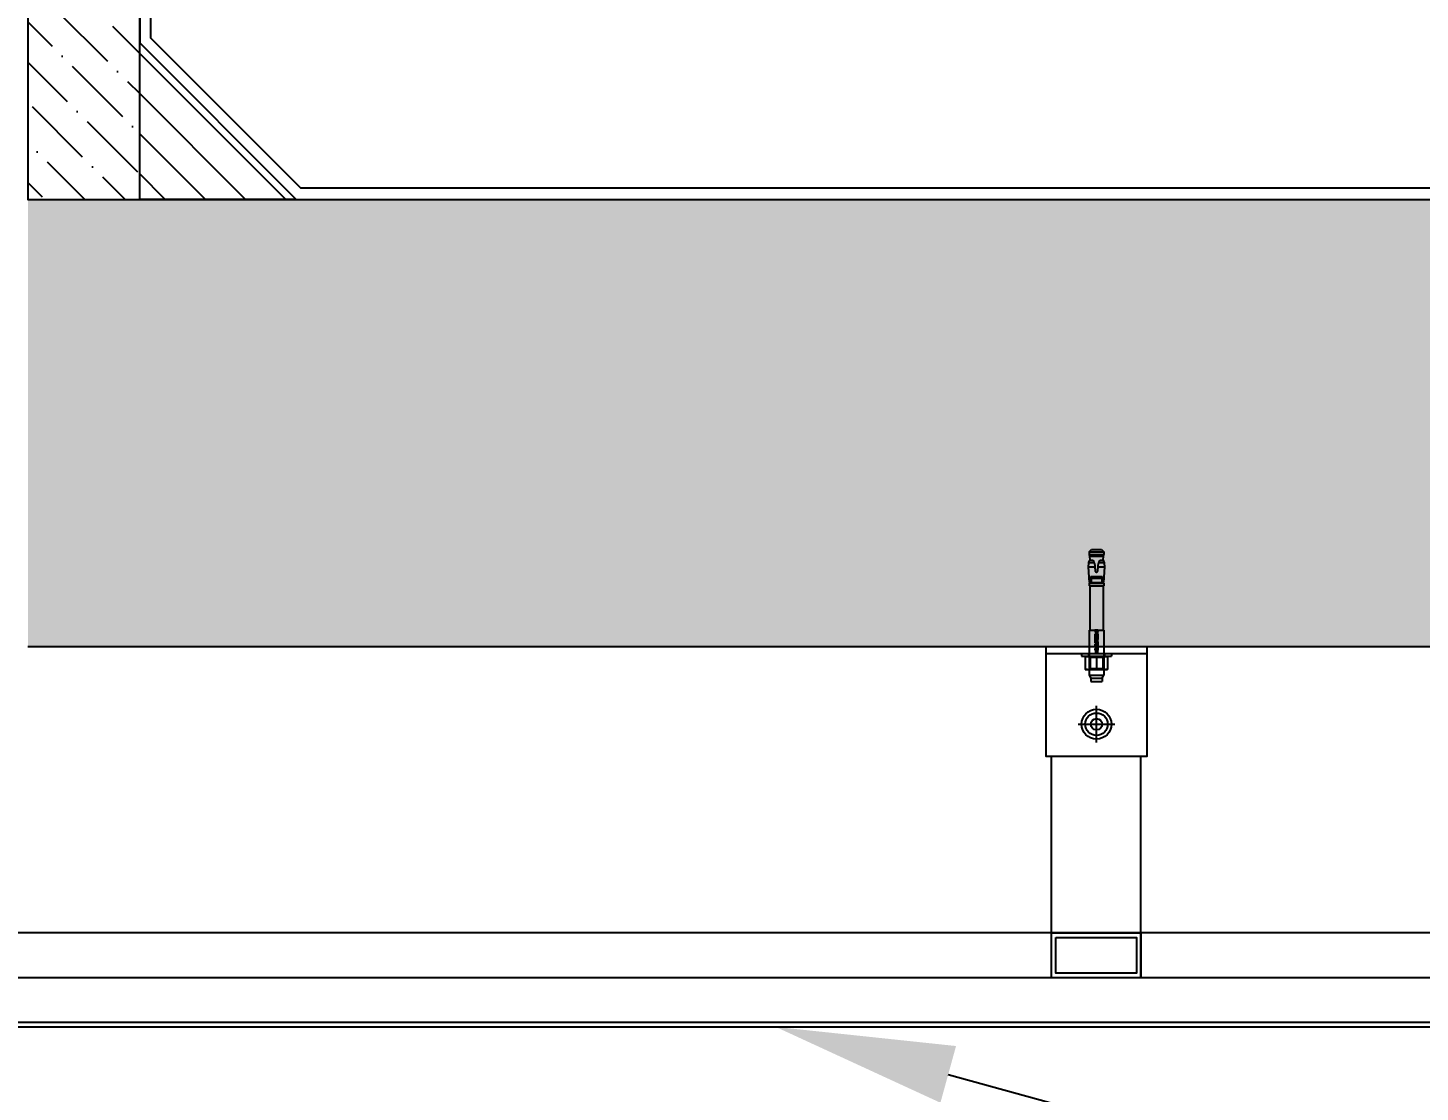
# Model space of a CAD drawing. Header units: inches. Extents: x 21 to 32698, y 13 to 3712.
# Drawn here: x 25495.7 to 25558, y 901.9 to 949.5 of the extents above; entities that cross this region are included whole.
import ezdxf
from ezdxf import colors
from ezdxf.entities.mleader import LeaderData, LeaderLine
from ezdxf.math import Vec2, Vec3

# ---------------------------------------------------------------- set-up
doc = ezdxf.new("R2010")
doc.units = ezdxf.units.IN
doc.header["$MEASUREMENT"] = 0
for name, color, linetype, lineweight in [('Z_MİM_-KM-ALUMINIUM-09', 8, 'Continuous', 25), ('Z_MİM_-KM-CHAMFER', 8, 'Continuous', 25), ('Z_MİM_-KM-CONCRETE', 8, 'Continuous', 25), ('Z_MİM_-KM-DETL-TEXT', 8, 'Continuous', 25), ('Z_MİM_-KM-GALVANIZED SHEET', 8, 'Continuous', 25), ('Z_MİM_-KM-Gor-05', 8, 'Continuous', 25), ('Z_MİM_-KM-GROUT', 8, 'Continuous', 25), ('Z_MİM_-KM-IRON-09', 8, 'Continuous', 25), ('Z_MİM_-KM-PATTERN-00', 8, 'Continuous', 25), ('Z_MİM_-KM-PATTERN-STRC', 8, 'Continuous', 25), ('Z_MİM_-KM-STEEL-09', 8, 'Continuous', 25), ('Z_MİM_00', 8, 'Continuous', 25)]:
    doc.layers.add(name, color=color, linetype=linetype, lineweight=lineweight)
doc.styles.add('Arial Narrow', font='ARIALN.TTF', dxfattribs={"height": 8})

# ---------------------------------------------------------------- blocks, each defined once
blk = doc.blocks.new('A$Ce8ddabe4')
at = {"layer": 'Z_MİM_-KM-PATTERN-STRC'}
h = blk.add_hatch(color=256, dxfattribs=at)
h.dxf.hatch_style = 1
h.paths.add_polyline_path([(20.369, 110), (40.369, 110), (40.369, 0), (20.369, 0)])
at = {"layer": 'Z_MİM_-KM-CONCRETE'}
blk.add_lwpolyline([(40.369, 0), (40.369, 110), (20.369, 110), (20.369, 0)], dxfattribs=at)
blk = doc.blocks.new('*U46')
at = {"layer": 'Z_MİM_-KM-DETL-TEXT', "color": 7}
ml = blk.add_multileader_mtext('Standard', dxfattribs=at)
ml.set_content('\\pxt7.157,20;ALÜMİNYUM KOMPOZİT KAPLAMA {\\A1;\\fMicrosoft Sans Serif|b0|i0|c162|p34;\\W0.8;RAL:7043 (77.105.1002) }', color=7, style='Arial Narrow')
ml.set_leader_properties()
ml.build(insert=Vec2(0, 0))
ml.multileader.update_dxf_attribs({"text_left_attachment_type": 6, "text_right_attachment_type": 6, "dogleg_length": 5, "arrow_head_size": 8})
ctx = ml.context
ctx.base_point, ctx.char_height, ctx.arrow_head_size, ctx.landing_gap_size, ctx.plane_origin = Vec3(19.226, 50.66), 8, 8, 2.112, Vec3(165.666, -32.451)
ctx.left_attachment, ctx.right_attachment, ctx.text_align_type = 6, 6, 2
notes = []
notes.append((ctx, [(0, (1, 1, 0), (13.946, 50.66), (1, 0), 5.28, [(0, [(0, 0)], 0, [])])]))
ctx.mtext.insert, ctx.mtext.width, ctx.mtext.alignment, ctx.mtext.line_spacing_factor, ctx.mtext.flow_direction = Vec3(172.595, 61.007), 163.50934, 3, 2, 5
for ctx, leaders in notes:
    for number, flags, end, landing, length, lines in leaders:
        leader = LeaderData()
        leader.index, (leader.has_last_leader_line, leader.has_dogleg_vector, leader.attachment_direction) = number, flags
        leader.last_leader_point, leader.dogleg_vector, leader.dogleg_length = Vec3(end), Vec3(landing), length
        for number, points, colour, breaks in lines:
            line = LeaderLine()
            line.index, line.vertices, line.color, line.breaks = number, Vec3.list(points), colors.encode_raw_color(colour), breaks
            leader.lines.append(line)
        ctx.leaders.append(leader)
blk = doc.blocks.new('-KM_Çatı A Kesiti')
at = {"layer": 'Z_MİM_-KM-PATTERN-00'}
h = blk.add_hatch(dxfattribs=at)
h.set_pattern_fill('ANSI31', color=256, scale=0.4)
h.set_pattern_definition([(45, (-55286.8215, 5603.2873), (-0.898025612, 0.898025612), [])])
h.paths.add_polyline_path([(1703.296, 5), (1710.296, 5), (1710.296, 12)])
at = {"layer": 'Z_MİM_-KM-PATTERN-STRC'}
h = blk.add_hatch(dxfattribs=at)
h.set_pattern_fill('ANSI36', color=256, scale=0.4)
h.set_pattern_definition([(45, (-55286.8215, 5603.2873), (0.67351921, 2.469570433), [3.175, -0.635, 0, -0.635])])
h.paths.add_polyline_path([(1710.296, 5), (1679.296, 5), (1679.296, 0), (1710.296, 0)])
at = {"layer": 'Z_MİM_-KM-ALUMINIUM-09', "elevation": 0.006}
blk.add_lwpolyline([(1745.092, -35.8), (1745.092, -36), (1747.292, -36), (1747.292, 102.87), (1742.992, 102.87), (1742.992, 106.489), (1742.792, 106.489), (1742.792, 102.67), (1747.092, 102.67), (1747.092, -35.8), (1640.501, -35.8)], dxfattribs=at)
at = {"layer": 'Z_MİM_-KM-CHAMFER'}
blk.add_lwpolyline([(1710.296, 12), (1710.296, 5), (1703.296, 5)], close=True, dxfattribs=at)
at = {"layer": 'Z_MİM_-KM-GALVANIZED SHEET'}
blk.add_lwpolyline([(1718.696, 110), (1718.696, 110.5), (1709.796, 110.5), (1709.796, 12.207), (1703.088, 5.5), (1686.503, 5.5), (1679.796, 12.207), (1679.796, 32.656), (1659.768, 36.649), (1659.684, 36.156), (1679.296, 32.234), (1679.296, 12), (1686.296, 5), (1703.296, 5), (1710.296, 12), (1710.296, 110)], close=True, dxfattribs=at)
at = {"layer": 'Z_MİM_-KM-Gor-05'}
for p, q in [((1733.759, 46.958, 0.001), (1733.759, 48.592, 0.001)), ((1725.948, 48.002, 0.001), (1726.052, 48.107, 0.001)), ((1725.948, 47.548, 0.001), (1725.948, 48.002, 0.001)), ((1726.052, 47.444, 0.001), (1726.052, 48.107, 0.001)), ((1726.052, 48.107, 0.001), (1726.172, 48.107, 0.001)), ((1726.052, 47.444, 0.001), (1726.052, 48.107, 0.001)), ((1726.248, 48.091, 0.001), (1726.172, 48.107, 0.001)), ((1726.172, 47.444, 0.001), (1726.172, 48.107, 0.001)), ((1726.172, 47.444, 0.001), (1726.172, 48.107, 0.001)), ((1726.424, 48.078, 0.001), (1726.248, 48.091, 0.001)), ((1726.248, 47.46, 0.001), (1726.248, 48.091, 0.001)), ((1726.248, 47.46, 0.001), (1726.248, 48.091, 0.001)), ((1726.424, 47.934, 0.001), (1726.424, 48.078, 0.001)), ((1726.424, 47.934, 0.001), (1726.424, 48.078, 0.001)), ((1726.426, 47.932, 0.001), (1726.424, 47.934, 0.001)), ((1726.428, 47.93, 0.001), (1726.426, 47.932, 0.001)), ((1726.43, 47.929, 0.001), (1726.428, 47.93, 0.001)), ((1726.521, 47.888, 0.001), (1726.521, 48.129, 0.001)), ((1726.521, 47.888, 0.001), (1726.521, 48.129, 0.001)), ((1726.722, 47.845, 0.001), (1726.722, 48.144, 0.001)), ((1727.427, 48.107, 0.001), (1726.722, 48.144, 0.001)), ((1726.722, 47.845, 0.001), (1726.722, 48.144, 0.001)), ((1727.146, 47.525, 0.001), (1727.146, 48.025, 0.001)), ((1727.231, 48.019, 0.001), (1727.146, 48.025, 0.001)), ((1727.146, 48.025, 0.001), (1727.427, 48.025, 0.001)), ((1727.231, 47.532, 0.001), (1727.231, 48.019, 0.001)), ((1727.231, 48.019, 0.001), (1727.427, 48.019, 0.001)), ((1727.427, 47.444, 0.001), (1727.427, 48.107, 0.001)), ((1727.427, 48.019, 0.001), (1727.448, 48.019, 0.001)), ((1727.448, 48.102, 0.001), (1727.577, 48.102, 0.001)), ((1727.448, 47.448, 0.001), (1727.448, 48.102, 0.001)), ((1727.577, 47.448, 0.001), (1727.577, 48.102, 0.001)), ((1727.577, 48.075, 0.001), (1729.552, 48.075, 0.001)), ((1729.552, 48.109, 0.001), (1730.594, 48.109, 0.001)), ((1729.552, 47.842, 0.001), (1729.552, 48.109, 0.001)), ((1730.594, 48.442, 0.001), (1730.719, 48.442, 0.001)), ((1730.594, 47.109, 0.001), (1730.594, 48.442, 0.001)), ((1730.594, 48.13, 0.001), (1730.719, 48.13, 0.001)), ((1730.594, 48.109, 0.001), (1731.314, 48.109, 0.001)), ((1730.719, 47.109, 0.001), (1730.719, 48.442, 0.001)), ((1730.719, 47.275, 0.001), (1730.719, 48.275, 0.001)), ((1730.719, 48.275, 0.001), (1731.314, 48.275, 0.001)), ((1730.762, 48.064, 0.001), (1730.719, 48.107, 0.001)), ((1730.719, 48.069, 0.001), (1730.721, 48.091, 0.001)), ((1730.719, 48.069, 0.001), (1730.721, 48.091, 0.001)), ((1730.719, 48.047, 0.001), (1730.719, 48.069, 0.001)), ((1730.719, 48.047, 0.001), (1730.719, 48.069, 0.001)), ((1730.719, 48.025, 0.001), (1730.719, 48.047, 0.001)), ((1730.719, 48.025, 0.001), (1730.719, 48.047, 0.001)), ((1730.719, 48.001, 0.001), (1730.719, 48.025, 0.001)), ((1730.719, 48.003, 0.001), (1730.719, 48.025, 0.001)), ((1730.719, 47.982, 0.001), (1730.719, 48.003, 0.001)), ((1730.72, 47.977, 0.001), (1730.719, 48.001, 0.001)), ((1730.721, 47.96, 0.001), (1730.719, 47.982, 0.001)), ((1730.721, 47.953, 0.001), (1730.72, 47.977, 0.001)), ((1730.721, 48.091, 0.001), (1730.722, 48.113, 0.001)), ((1730.721, 48.091, 0.001), (1730.722, 48.113, 0.001)), ((1730.722, 47.938, 0.001), (1730.721, 47.96, 0.001)), ((1730.723, 47.929, 0.001), (1730.721, 47.953, 0.001)), ((1730.722, 48.113, 0.001), (1730.724, 48.135, 0.001)), ((1730.722, 48.113, 0.001), (1730.724, 48.135, 0.001)), ((1730.724, 47.916, 0.001), (1730.722, 47.938, 0.001)), ((1730.724, 48.135, 0.001), (1730.727, 48.157, 0.001)), ((1730.724, 48.135, 0.001), (1730.727, 48.157, 0.001)), ((1730.727, 48.157, 0.001), (1730.73, 48.18, 0.001)), ((1730.727, 48.157, 0.001), (1730.73, 48.18, 0.001)), ((1730.73, 48.18, 0.001), (1730.733, 48.203, 0.001)), ((1730.73, 48.18, 0.001), (1730.733, 48.203, 0.001)), ((1730.733, 48.203, 0.001), (1730.737, 48.226, 0.001)), ((1730.733, 48.203, 0.001), (1730.737, 48.226, 0.001)), ((1730.737, 48.226, 0.001), (1730.741, 48.251, 0.001)), ((1730.737, 48.226, 0.001), (1730.741, 48.251, 0.001)), ((1730.741, 48.251, 0.001), (1730.746, 48.275, 0.001)), ((1730.741, 48.251, 0.001), (1730.746, 48.275, 0.001)), ((1730.762, 47.487, 0.001), (1730.762, 48.064, 0.001)), ((1730.762, 48.064, 0.001), (1731.271, 48.064, 0.001)), ((1731.271, 48.064, 0.001), (1731.314, 48.107, 0.001)), ((1731.271, 47.487, 0.001), (1731.271, 48.064, 0.001)), ((1731.294, 48.237, 0.001), (1731.287, 48.275, 0.001)), ((1731.292, 48.251, 0.001), (1731.287, 48.275, 0.001)), ((1731.296, 48.226, 0.001), (1731.292, 48.251, 0.001)), ((1731.3, 48.2, 0.001), (1731.294, 48.237, 0.001)), ((1731.3, 48.203, 0.001), (1731.296, 48.226, 0.001)), ((1731.303, 48.18, 0.001), (1731.3, 48.203, 0.001)), ((1731.305, 48.164, 0.001), (1731.3, 48.2, 0.001)), ((1731.306, 48.157, 0.001), (1731.303, 48.18, 0.001)), ((1731.309, 48.129, 0.001), (1731.305, 48.164, 0.001)), ((1731.309, 48.135, 0.001), (1731.306, 48.157, 0.001)), ((1731.311, 48.113, 0.001), (1731.309, 48.135, 0.001)), ((1731.312, 48.094, 0.001), (1731.309, 48.129, 0.001)), ((1731.309, 47.916, 0.001), (1731.311, 47.938, 0.001)), ((1731.309, 47.916, 0.001), (1731.311, 47.938, 0.001)), ((1731.312, 48.091, 0.001), (1731.311, 48.113, 0.001)), ((1731.311, 47.938, 0.001), (1731.312, 47.96, 0.001)), ((1731.311, 47.938, 0.001), (1731.312, 47.96, 0.001)), ((1731.314, 48.06, 0.001), (1731.312, 48.094, 0.001)), ((1731.313, 48.069, 0.001), (1731.312, 48.091, 0.001)), ((1731.312, 47.96, 0.001), (1731.313, 47.982, 0.001)), ((1731.312, 47.96, 0.001), (1731.313, 47.982, 0.001)), ((1731.314, 48.047, 0.001), (1731.313, 48.069, 0.001)), ((1731.313, 47.982, 0.001), (1731.314, 48.003, 0.001)), ((1731.313, 47.982, 0.001), (1731.314, 48.003, 0.001)), ((1731.314, 47.275, 0.001), (1731.314, 48.275, 0.001)), ((1731.314, 48.109, 0.001), (1731.56, 48.109, 0.001)), ((1731.314, 48.025, 0.001), (1731.314, 48.06, 0.001)), ((1731.314, 48.025, 0.001), (1731.314, 48.047, 0.001)), ((1731.314, 48.003, 0.001), (1731.314, 48.025, 0.001)), ((1731.314, 48.003, 0.001), (1731.314, 48.025, 0.001)), ((1731.56, 47.442, 0.001), (1731.56, 48.109, 0.001)), ((1731.698, 48.03, 0.001), (1731.56, 48.109, 0.001)), ((1731.56, 47.442, 0.001), (1731.56, 48.109, 0.001)), ((1731.698, 47.521, 0.001), (1731.698, 48.03, 0.001)), ((1731.698, 48.03, 0.001), (1731.844, 48.03, 0.001)), ((1731.698, 47.521, 0.001), (1731.698, 48.03, 0.001)), ((1731.844, 47.521, 0.001), (1731.844, 48.03, 0.001)), ((1726.052, 47.444, 0.001), (1725.948, 47.548, 0.001)), ((1726.052, 47.444, 0.001), (1726.172, 47.444, 0.001)), ((1726.172, 47.444, 0.001), (1726.248, 47.46, 0.001)), ((1726.248, 47.46, 0.001), (1726.424, 47.472, 0.001)), ((1726.424, 47.616, 0.001), (1726.426, 47.618, 0.001)), ((1726.424, 47.472, 0.001), (1726.424, 47.616, 0.001)), ((1726.424, 47.472, 0.001), (1726.424, 47.616, 0.001)), ((1726.426, 47.618, 0.001), (1726.428, 47.62, 0.001)), ((1726.428, 47.62, 0.001), (1726.43, 47.622, 0.001)), ((1726.433, 47.927, 0.001), (1726.43, 47.929, 0.001)), ((1726.43, 47.622, 0.001), (1726.433, 47.624, 0.001)), ((1726.435, 47.925, 0.001), (1726.433, 47.927, 0.001)), ((1726.433, 47.624, 0.001), (1726.435, 47.626, 0.001)), ((1726.437, 47.923, 0.001), (1726.435, 47.925, 0.001)), ((1726.435, 47.626, 0.001), (1726.437, 47.628, 0.001)), ((1726.439, 47.921, 0.001), (1726.437, 47.923, 0.001)), ((1726.437, 47.628, 0.001), (1726.439, 47.63, 0.001)), ((1726.446, 47.918, 0.001), (1726.439, 47.921, 0.001)), ((1726.439, 47.63, 0.001), (1726.446, 47.633, 0.001)), ((1726.452, 47.916, 0.001), (1726.446, 47.918, 0.001)), ((1726.446, 47.633, 0.001), (1726.453, 47.636, 0.001)), ((1726.459, 47.913, 0.001), (1726.452, 47.916, 0.001)), ((1726.453, 47.636, 0.001), (1726.461, 47.639, 0.001)), ((1726.465, 47.91, 0.001), (1726.459, 47.913, 0.001)), ((1726.461, 47.639, 0.001), (1726.468, 47.642, 0.001)), ((1726.473, 47.907, 0.001), (1726.465, 47.91, 0.001)), ((1726.468, 47.642, 0.001), (1726.476, 47.646, 0.001)), ((1726.48, 47.904, 0.001), (1726.473, 47.907, 0.001)), ((1726.476, 47.646, 0.001), (1726.485, 47.649, 0.001)), ((1726.488, 47.901, 0.001), (1726.48, 47.904, 0.001)), ((1726.485, 47.649, 0.001), (1726.493, 47.652, 0.001)), ((1726.496, 47.898, 0.001), (1726.488, 47.901, 0.001)), ((1726.493, 47.652, 0.001), (1726.502, 47.656, 0.001)), ((1726.504, 47.894, 0.001), (1726.496, 47.898, 0.001)), ((1726.502, 47.656, 0.001), (1726.511, 47.659, 0.001)), ((1726.512, 47.891, 0.001), (1726.504, 47.894, 0.001)), ((1726.511, 47.659, 0.001), (1726.521, 47.663, 0.001)), ((1726.521, 47.888, 0.001), (1726.512, 47.891, 0.001)), ((1726.539, 47.882, 0.001), (1726.521, 47.888, 0.001)), ((1726.521, 47.663, 0.001), (1726.539, 47.669, 0.001)), ((1726.521, 47.421, 0.001), (1726.521, 47.663, 0.001)), ((1726.521, 47.421, 0.001), (1726.521, 47.663, 0.001)), ((1726.557, 47.876, 0.001), (1726.539, 47.882, 0.001)), ((1726.539, 47.669, 0.001), (1726.557, 47.675, 0.001)), ((1726.575, 47.87, 0.001), (1726.557, 47.876, 0.001)), ((1726.557, 47.675, 0.001), (1726.575, 47.681, 0.001)), ((1726.593, 47.864, 0.001), (1726.575, 47.87, 0.001)), ((1726.575, 47.681, 0.001), (1726.593, 47.686, 0.001)), ((1726.612, 47.859, 0.001), (1726.593, 47.864, 0.001)), ((1726.593, 47.686, 0.001), (1726.612, 47.692, 0.001)), ((1726.631, 47.854, 0.001), (1726.612, 47.859, 0.001)), ((1726.612, 47.692, 0.001), (1726.631, 47.697, 0.001)), ((1726.649, 47.849, 0.001), (1726.631, 47.854, 0.001)), ((1726.631, 47.697, 0.001), (1726.649, 47.701, 0.001)), ((1726.66, 47.849, 0.001), (1726.649, 47.849, 0.001)), ((1726.649, 47.701, 0.001), (1726.66, 47.702, 0.001)), ((1726.67, 47.848, 0.001), (1726.66, 47.849, 0.001)), ((1726.66, 47.702, 0.001), (1726.67, 47.703, 0.001)), ((1726.691, 47.847, 0.001), (1726.67, 47.848, 0.001)), ((1726.67, 47.703, 0.001), (1726.691, 47.704, 0.001)), ((1726.702, 47.847, 0.001), (1726.691, 47.847, 0.001)), ((1726.691, 47.704, 0.001), (1726.702, 47.704, 0.001)), ((1726.898, 47.836, 0.001), (1726.702, 47.847, 0.001)), ((1726.702, 47.704, 0.001), (1726.712, 47.705, 0.001)), ((1726.712, 47.705, 0.001), (1726.798, 47.709, 0.001)), ((1726.722, 47.407, 0.001), (1726.722, 47.705, 0.001)), ((1726.722, 47.407, 0.001), (1726.722, 47.705, 0.001)), ((1726.722, 47.407, 0.001), (1727.427, 47.444, 0.001)), ((1726.798, 47.709, 0.001), (1726.823, 47.711, 0.001)), ((1726.823, 47.711, 0.001), (1726.848, 47.712, 0.001)), ((1726.848, 47.712, 0.001), (1726.873, 47.713, 0.001)), ((1726.873, 47.713, 0.001), (1726.898, 47.714, 0.001)), ((1726.902, 47.836, 0.001), (1726.898, 47.836, 0.001)), ((1726.898, 47.714, 0.001), (1726.902, 47.715, 0.001)), ((1726.907, 47.835, 0.001), (1726.902, 47.836, 0.001)), ((1726.902, 47.715, 0.001), (1726.907, 47.716, 0.001)), ((1726.912, 47.833, 0.001), (1726.907, 47.835, 0.001)), ((1726.907, 47.716, 0.001), (1726.912, 47.717, 0.001)), ((1726.916, 47.832, 0.001), (1726.912, 47.833, 0.001)), ((1726.912, 47.717, 0.001), (1726.916, 47.719, 0.001)), ((1726.921, 47.83, 0.001), (1726.916, 47.832, 0.001)), ((1726.916, 47.719, 0.001), (1726.921, 47.721, 0.001)), ((1726.925, 47.827, 0.001), (1726.921, 47.83, 0.001)), ((1726.921, 47.721, 0.001), (1726.925, 47.724, 0.001)), ((1726.929, 47.824, 0.001), (1726.925, 47.827, 0.001)), ((1726.925, 47.724, 0.001), (1726.929, 47.726, 0.001)), ((1726.932, 47.822, 0.001), (1726.929, 47.824, 0.001)), ((1726.929, 47.726, 0.001), (1726.932, 47.729, 0.001)), ((1726.936, 47.818, 0.001), (1726.932, 47.822, 0.001)), ((1726.932, 47.729, 0.001), (1726.936, 47.732, 0.001)), ((1726.939, 47.815, 0.001), (1726.936, 47.818, 0.001)), ((1726.936, 47.732, 0.001), (1726.939, 47.736, 0.001)), ((1726.942, 47.811, 0.001), (1726.939, 47.815, 0.001)), ((1726.939, 47.736, 0.001), (1726.942, 47.74, 0.001)), ((1726.945, 47.807, 0.001), (1726.942, 47.811, 0.001)), ((1726.942, 47.74, 0.001), (1726.945, 47.744, 0.001)), ((1726.947, 47.803, 0.001), (1726.945, 47.807, 0.001)), ((1726.945, 47.744, 0.001), (1726.947, 47.748, 0.001)), ((1726.949, 47.799, 0.001), (1726.947, 47.803, 0.001)), ((1726.947, 47.748, 0.001), (1726.949, 47.752, 0.001)), ((1726.951, 47.794, 0.001), (1726.949, 47.799, 0.001)), ((1726.949, 47.752, 0.001), (1726.951, 47.757, 0.001)), ((1726.952, 47.789, 0.001), (1726.951, 47.794, 0.001)), ((1726.951, 47.757, 0.001), (1726.952, 47.761, 0.001)), ((1726.953, 47.785, 0.001), (1726.952, 47.789, 0.001)), ((1726.952, 47.761, 0.001), (1726.953, 47.766, 0.001)), ((1726.953, 47.78, 0.001), (1726.953, 47.785, 0.001)), ((1726.954, 47.775, 0.001), (1726.953, 47.78, 0.001)), ((1726.953, 47.771, 0.001), (1726.954, 47.775, 0.001)), ((1726.953, 47.766, 0.001), (1726.953, 47.771, 0.001)), ((1727.146, 47.525, 0.001), (1727.231, 47.532, 0.001)), ((1727.146, 47.525, 0.001), (1727.427, 47.525, 0.001)), ((1727.231, 47.532, 0.001), (1727.427, 47.532, 0.001)), ((1727.427, 47.532, 0.001), (1727.448, 47.532, 0.001)), ((1727.448, 47.448, 0.001), (1727.577, 47.448, 0.001)), ((1727.577, 47.475, 0.001), (1729.552, 47.475, 0.001)), ((1729.535, 47.842, 0.001), (1729.608, 47.842, 0.001)), ((1729.535, 47.709, 0.001), (1729.535, 47.842, 0.001)), ((1729.535, 47.709, 0.001), (1729.608, 47.709, 0.001)), ((1729.552, 47.709, 0.001), (1729.552, 47.842, 0.001)), ((1729.552, 47.817, 0.001), (1730.594, 47.817, 0.001)), ((1729.552, 47.734, 0.001), (1730.594, 47.734, 0.001)), ((1729.552, 47.442, 0.001), (1729.552, 47.709, 0.001)), ((1729.552, 47.442, 0.001), (1730.594, 47.442, 0.001)), ((1729.608, 47.807, 0.001), (1729.608, 47.842, 0.001)), ((1729.608, 47.807, 0.001), (1729.727, 47.807, 0.001)), ((1729.608, 47.746, 0.001), (1729.727, 47.746, 0.001)), ((1729.608, 47.709, 0.001), (1729.608, 47.746, 0.001)), ((1729.727, 47.842, 0.001), (1729.8, 47.842, 0.001)), ((1729.727, 47.807, 0.001), (1729.727, 47.842, 0.001)), ((1729.727, 47.709, 0.001), (1729.727, 47.746, 0.001)), ((1729.727, 47.709, 0.001), (1729.8, 47.709, 0.001)), ((1729.8, 47.709, 0.001), (1729.8, 47.842, 0.001)), ((1729.814, 47.842, 0.001), (1729.887, 47.842, 0.001)), ((1729.814, 47.709, 0.001), (1729.814, 47.842, 0.001)), ((1729.814, 47.709, 0.001), (1729.887, 47.709, 0.001)), ((1729.887, 47.709, 0.001), (1729.887, 47.842, 0.001)), ((1729.902, 47.842, 0.001), (1729.975, 47.842, 0.001)), ((1729.902, 47.709, 0.001), (1729.902, 47.842, 0.001)), ((1729.902, 47.709, 0.001), (1730.123, 47.709, 0.001)), ((1729.975, 47.768, 0.001), (1729.975, 47.842, 0.001)), ((1729.975, 47.768, 0.001), (1730.123, 47.768, 0.001)), ((1730.075, 47.842, 0.001), (1730.36, 47.842, 0.001)), ((1730.075, 47.783, 0.001), (1730.075, 47.842, 0.001)), ((1730.075, 47.783, 0.001), (1730.181, 47.783, 0.001)), ((1730.123, 47.709, 0.001), (1730.123, 47.768, 0.001)), ((1730.181, 47.709, 0.001), (1730.181, 47.783, 0.001)), ((1730.181, 47.709, 0.001), (1730.254, 47.709, 0.001)), ((1730.254, 47.783, 0.001), (1730.36, 47.783, 0.001)), ((1730.254, 47.709, 0.001), (1730.254, 47.783, 0.001)), ((1730.36, 47.783, 0.001), (1730.36, 47.842, 0.001)), ((1730.375, 47.842, 0.001), (1730.448, 47.842, 0.001)), ((1730.375, 47.709, 0.001), (1730.375, 47.842, 0.001)), ((1730.375, 47.709, 0.001), (1730.448, 47.709, 0.001)), ((1730.448, 47.709, 0.001), (1730.448, 47.842, 0.001)), ((1730.594, 47.734, 0.001), (1730.594, 47.817, 0.001)), ((1730.594, 47.442, 0.001), (1731.314, 47.442, 0.001)), ((1730.594, 47.421, 0.001), (1730.719, 47.421, 0.001)), ((1730.719, 47.56, 0.001), (1730.721, 47.594, 0.001)), ((1730.719, 47.55, 0.001), (1730.72, 47.574, 0.001)), ((1730.719, 47.525, 0.001), (1730.719, 47.56, 0.001)), ((1730.719, 47.526, 0.001), (1730.719, 47.55, 0.001)), ((1730.719, 47.503, 0.001), (1730.719, 47.525, 0.001)), ((1730.719, 47.503, 0.001), (1730.719, 47.525, 0.001)), ((1730.719, 47.482, 0.001), (1730.719, 47.503, 0.001)), ((1730.719, 47.482, 0.001), (1730.719, 47.503, 0.001)), ((1730.719, 47.444, 0.001), (1730.762, 47.487, 0.001)), ((1730.721, 47.46, 0.001), (1730.719, 47.482, 0.001)), ((1730.721, 47.46, 0.001), (1730.719, 47.482, 0.001)), ((1730.72, 47.574, 0.001), (1730.721, 47.598, 0.001)), ((1730.721, 47.594, 0.001), (1730.724, 47.629, 0.001)), ((1730.721, 47.598, 0.001), (1730.723, 47.622, 0.001)), ((1730.722, 47.438, 0.001), (1730.721, 47.46, 0.001)), ((1730.722, 47.438, 0.001), (1730.721, 47.46, 0.001)), ((1730.724, 47.416, 0.001), (1730.722, 47.438, 0.001)), ((1730.724, 47.416, 0.001), (1730.722, 47.438, 0.001)), ((1730.725, 47.905, 0.001), (1730.723, 47.929, 0.001)), ((1730.723, 47.622, 0.001), (1730.725, 47.646, 0.001)), ((1730.727, 47.893, 0.001), (1730.724, 47.916, 0.001)), ((1730.724, 47.629, 0.001), (1730.727, 47.664, 0.001)), ((1730.727, 47.393, 0.001), (1730.724, 47.416, 0.001)), ((1730.727, 47.393, 0.001), (1730.724, 47.416, 0.001)), ((1730.728, 47.88, 0.001), (1730.725, 47.905, 0.001)), ((1730.725, 47.646, 0.001), (1730.728, 47.671, 0.001)), ((1730.73, 47.871, 0.001), (1730.727, 47.893, 0.001)), ((1730.727, 47.664, 0.001), (1730.733, 47.7, 0.001)), ((1730.73, 47.371, 0.001), (1730.727, 47.393, 0.001)), ((1730.73, 47.371, 0.001), (1730.727, 47.393, 0.001)), ((1730.732, 47.855, 0.001), (1730.728, 47.88, 0.001)), ((1730.728, 47.671, 0.001), (1730.732, 47.696, 0.001)), ((1730.733, 47.848, 0.001), (1730.73, 47.871, 0.001)), ((1730.733, 47.348, 0.001), (1730.73, 47.371, 0.001)), ((1730.733, 47.348, 0.001), (1730.73, 47.371, 0.001)), ((1730.736, 47.829, 0.001), (1730.732, 47.855, 0.001)), ((1730.732, 47.696, 0.001), (1730.736, 47.722, 0.001)), ((1730.737, 47.824, 0.001), (1730.733, 47.848, 0.001)), ((1730.733, 47.7, 0.001), (1730.739, 47.737, 0.001)), ((1730.737, 47.324, 0.001), (1730.733, 47.348, 0.001)), ((1730.737, 47.324, 0.001), (1730.733, 47.348, 0.001)), ((1730.741, 47.803, 0.001), (1730.736, 47.829, 0.001)), ((1730.736, 47.722, 0.001), (1730.741, 47.748, 0.001)), ((1730.741, 47.8, 0.001), (1730.737, 47.824, 0.001)), ((1730.741, 47.3, 0.001), (1730.737, 47.324, 0.001)), ((1730.741, 47.3, 0.001), (1730.737, 47.324, 0.001)), ((1730.739, 47.737, 0.001), (1730.746, 47.775, 0.001)), ((1730.746, 47.775, 0.001), (1730.741, 47.803, 0.001)), ((1730.746, 47.775, 0.001), (1730.741, 47.8, 0.001)), ((1730.741, 47.748, 0.001), (1730.746, 47.775, 0.001)), ((1730.746, 47.775, 0.001), (1731.287, 47.775, 0.001)), ((1730.746, 47.775, 0.001), (1731.287, 47.775, 0.001)), ((1730.762, 47.487, 0.001), (1731.271, 47.487, 0.001)), ((1731.314, 47.444, 0.001), (1731.271, 47.487, 0.001)), ((1731.287, 47.775, 0.001), (1731.292, 47.8, 0.001)), ((1731.287, 47.775, 0.001), (1731.292, 47.8, 0.001)), ((1731.292, 47.751, 0.001), (1731.287, 47.775, 0.001)), ((1731.292, 47.751, 0.001), (1731.287, 47.775, 0.001)), ((1731.292, 47.8, 0.001), (1731.296, 47.824, 0.001)), ((1731.292, 47.8, 0.001), (1731.296, 47.824, 0.001)), ((1731.296, 47.726, 0.001), (1731.292, 47.751, 0.001)), ((1731.296, 47.726, 0.001), (1731.292, 47.751, 0.001)), ((1731.292, 47.3, 0.001), (1731.296, 47.324, 0.001)), ((1731.292, 47.3, 0.001), (1731.296, 47.324, 0.001)), ((1731.296, 47.824, 0.001), (1731.3, 47.848, 0.001)), ((1731.296, 47.824, 0.001), (1731.3, 47.848, 0.001)), ((1731.3, 47.703, 0.001), (1731.296, 47.726, 0.001)), ((1731.3, 47.703, 0.001), (1731.296, 47.726, 0.001)), ((1731.296, 47.324, 0.001), (1731.3, 47.348, 0.001)), ((1731.296, 47.324, 0.001), (1731.3, 47.348, 0.001)), ((1731.3, 47.848, 0.001), (1731.303, 47.871, 0.001)), ((1731.3, 47.848, 0.001), (1731.303, 47.871, 0.001)), ((1731.303, 47.68, 0.001), (1731.3, 47.703, 0.001)), ((1731.303, 47.68, 0.001), (1731.3, 47.703, 0.001)), ((1731.3, 47.348, 0.001), (1731.303, 47.371, 0.001)), ((1731.3, 47.348, 0.001), (1731.303, 47.371, 0.001)), ((1731.303, 47.871, 0.001), (1731.306, 47.893, 0.001)), ((1731.303, 47.871, 0.001), (1731.306, 47.893, 0.001)), ((1731.306, 47.657, 0.001), (1731.303, 47.68, 0.001)), ((1731.306, 47.657, 0.001), (1731.303, 47.68, 0.001)), ((1731.303, 47.371, 0.001), (1731.306, 47.393, 0.001)), ((1731.303, 47.371, 0.001), (1731.306, 47.393, 0.001)), ((1731.306, 47.893, 0.001), (1731.309, 47.916, 0.001)), ((1731.306, 47.893, 0.001), (1731.309, 47.916, 0.001)), ((1731.309, 47.635, 0.001), (1731.306, 47.657, 0.001)), ((1731.309, 47.635, 0.001), (1731.306, 47.657, 0.001)), ((1731.306, 47.393, 0.001), (1731.309, 47.416, 0.001)), ((1731.306, 47.393, 0.001), (1731.309, 47.416, 0.001)), ((1731.311, 47.613, 0.001), (1731.309, 47.635, 0.001)), ((1731.311, 47.613, 0.001), (1731.309, 47.635, 0.001)), ((1731.309, 47.416, 0.001), (1731.311, 47.438, 0.001)), ((1731.309, 47.416, 0.001), (1731.311, 47.438, 0.001)), ((1731.312, 47.591, 0.001), (1731.311, 47.613, 0.001)), ((1731.312, 47.591, 0.001), (1731.311, 47.613, 0.001)), ((1731.311, 47.438, 0.001), (1731.312, 47.46, 0.001)), ((1731.311, 47.438, 0.001), (1731.312, 47.46, 0.001)), ((1731.313, 47.569, 0.001), (1731.312, 47.591, 0.001)), ((1731.313, 47.569, 0.001), (1731.312, 47.591, 0.001)), ((1731.312, 47.46, 0.001), (1731.313, 47.482, 0.001)), ((1731.312, 47.46, 0.001), (1731.313, 47.482, 0.001)), ((1731.314, 47.547, 0.001), (1731.313, 47.569, 0.001)), ((1731.314, 47.547, 0.001), (1731.313, 47.569, 0.001)), ((1731.313, 47.482, 0.001), (1731.314, 47.503, 0.001)), ((1731.313, 47.482, 0.001), (1731.314, 47.503, 0.001)), ((1731.314, 47.525, 0.001), (1731.314, 47.547, 0.001)), ((1731.314, 47.525, 0.001), (1731.314, 47.547, 0.001)), ((1731.314, 47.503, 0.001), (1731.314, 47.525, 0.001)), ((1731.314, 47.503, 0.001), (1731.314, 47.525, 0.001)), ((1731.314, 47.442, 0.001), (1731.56, 47.442, 0.001)), ((1731.56, 47.442, 0.001), (1731.698, 47.521, 0.001)), ((1731.698, 47.521, 0.001), (1731.844, 47.521, 0.001)), ((1734.576, 47.775, 0.001), (1732.942, 47.775, 0.001)), ((1730.594, 47.109, 0.001), (1730.719, 47.109, 0.001)), ((1730.719, 47.275, 0.001), (1731.314, 47.275, 0.001)), ((1730.746, 47.275, 0.001), (1730.741, 47.3, 0.001)), ((1730.746, 47.275, 0.001), (1730.741, 47.3, 0.001)), ((1731.287, 47.275, 0.001), (1731.292, 47.3, 0.001)), ((1731.287, 47.275, 0.001), (1731.292, 47.3, 0.001))]:
    blk.add_line(p, q, dxfattribs=at)
for radius in [0.667, 0.5, 0.254]:
    blk.add_circle((1733.759, 47.775, 0.001), radius, dxfattribs=at)
for centre, radius, start, end in [((1726.546, 47.964, 0.001), 0.167, 98.71365, 136.93949), ((1726.788, 45.841, 0.001), 2.304, 91.64159, 96.66891), ((1726.546, 47.586, 0.001), 0.167, 223.06051, 261.28635), ((1726.788, 49.71, 0.001), 2.304, 263.33109, 268.35841)]:
    blk.add_arc(centre, radius, start, end, dxfattribs=at)
at = {"layer": 'Z_MİM_-KM-GROUT'}
blk.add_lwpolyline([(1710.296, 5), (1679.296, 5), (1679.296, 0), (1710.296, 0)], close=True, dxfattribs=at)
at = {"layer": 'Z_MİM_-KM-IRON-09', "elevation": 0.004}
for points in [[(1730.294, 45.51), (1735.192, 45.51), (1735.192, 50.041), (1730.294, 50.041)], [(1730.294, 45.51), (1730.594, 45.51), (1730.594, 50.041), (1730.294, 50.041)]]:
    blk.add_lwpolyline(points, close=True, dxfattribs=at)
at = {"layer": 'Z_MİM_-KM-STEEL-09'}
for p, q in [((1743.092, 98.199, -0.018), (1743.092, -29.8, -0.015)), ((1745.092, 98.199, -0.02), (1745.092, -29.8, -0.016)), ((1745.092, 49.764, -0.009), (1735.192, 49.764, 0)), ((1743.092, 45.764, -0.008), (1735.192, 45.764, 0))]:
    blk.add_line(p, q, dxfattribs=at)
at = {"layer": 'Z_MİM_-KM-STEEL-09', "elevation": -0.004}
for points in [[(1743.092, 45.764), (1743.092, 49.764), (1745.092, 49.764), (1745.092, 45.764)], [(1743.292, 45.964), (1743.292, 49.564), (1744.892, 49.564), (1744.892, 45.964)]]:
    blk.add_lwpolyline(points, close=True, dxfattribs=at)
at = {"xscale": -1}
blk.add_blockref('A$Ce8ddabe4', (1750.669, 0), dxfattribs=at)
blk.add_blockref('*U46', (1747.292, 33.435, 0.006))

msp = doc.modelspace()

# ---------------------------------------------------------------- block references
at = {"layer": 'Z_MİM_00', "rotation": 270}
msp.add_blockref('-KM_Çatı A Kesiti', (25495.714, 2652.084), dxfattribs=at)

doc.saveas('drawing.dxf')
